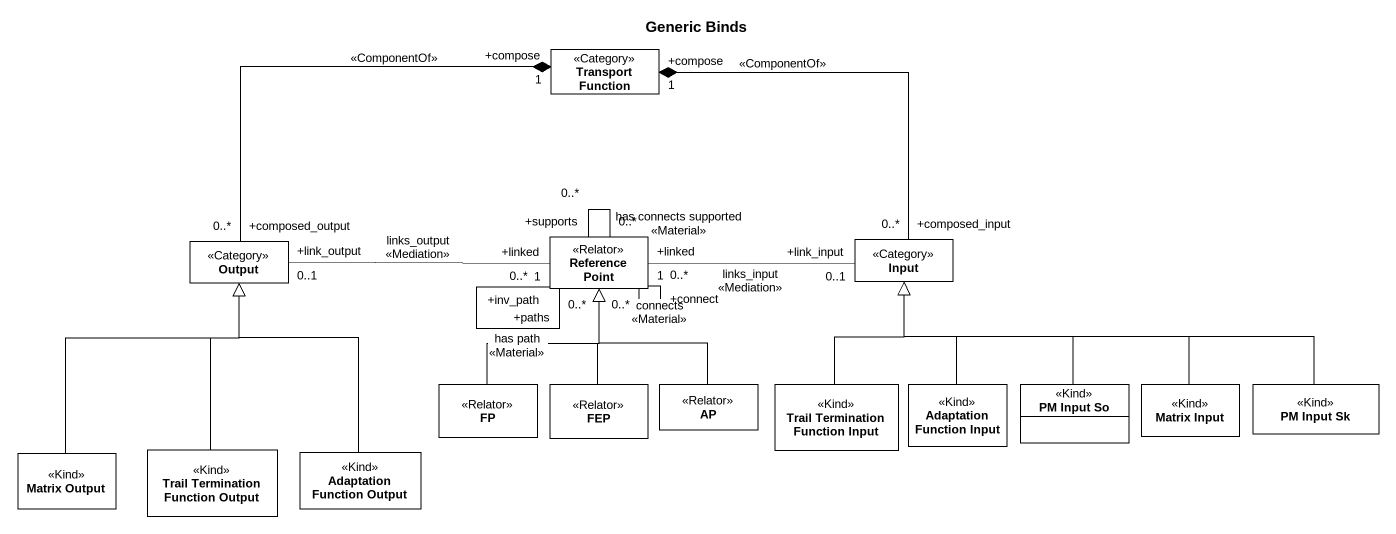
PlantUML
@startuml
title Generic Binds
hide circle
hide empty members
class "Transport Function" as Transport_Function <<Category>>
class Output <<Category>>
class "Reference Point" as Reference_Point <<Relator>>
class Input <<Category>>
class FP <<Relator>>
class FEP <<Relator>>
class AP <<Relator>>
class "Trail Termination Function Input" as Trail_Termination_Function <<Kind>>
class "Adaptation Function Input" as Adaptation_Function_Input <<Kind>>
class "PM Input So" as PM_Input_So <<Kind>>
class "Matrix Input" as Matrix_Input <<Kind>>
class "PM Input Sk" as PM_Input_Sk <<Kind>>
class "Matrix Output" as Matrix_Output <<Kind>>
class "Trail Termination Function Output" as Trail_Termination_Function_2 <<Kind>>
class "Adaptation Function Output" as Adaptation_Function_Output <<Kind>>
Transport_Function "+compose\n1" *-left- "+composed_output\n0..*" Output : <<ComponentOf>>
Transport_Function "+compose\n1" *-- "+composed_input\n0..*" Input : <<ComponentOf>>
Reference_Point "+linked\n1" -left- "+link_output\n0..1" Output : links_output\n<<Mediation>>
Reference_Point "0..*" -- "+supports\n0..*" Reference_Point : has connects supported\n<<Material>>
Reference_Point "+inv_path\n0..*" -- "+paths\n0..*" Reference_Point : has path\n<<Material>>
Reference_Point "0..*" -- "+connect\n0..*" Reference_Point : connects\n<<Material>>
Reference_Point "+linked\n1" -right- "+link_input\n0..1" Input : links_input\n<<Mediation>>
FP -up-|> Reference_Point
FEP -up-|> Reference_Point
AP -up-|> Reference_Point
Trail_Termination_Function -up-|> Input
Adaptation_Function_Input -up-|> Input
PM_Input_So -up-|> Input
Matrix_Input -left-|> Input
PM_Input_Sk -left-|> Input
Matrix_Output -up-|> Output
Trail_Termination_Function_2 -up-|> Output
Adaptation_Function_Output -up-|> Output
@enduml
